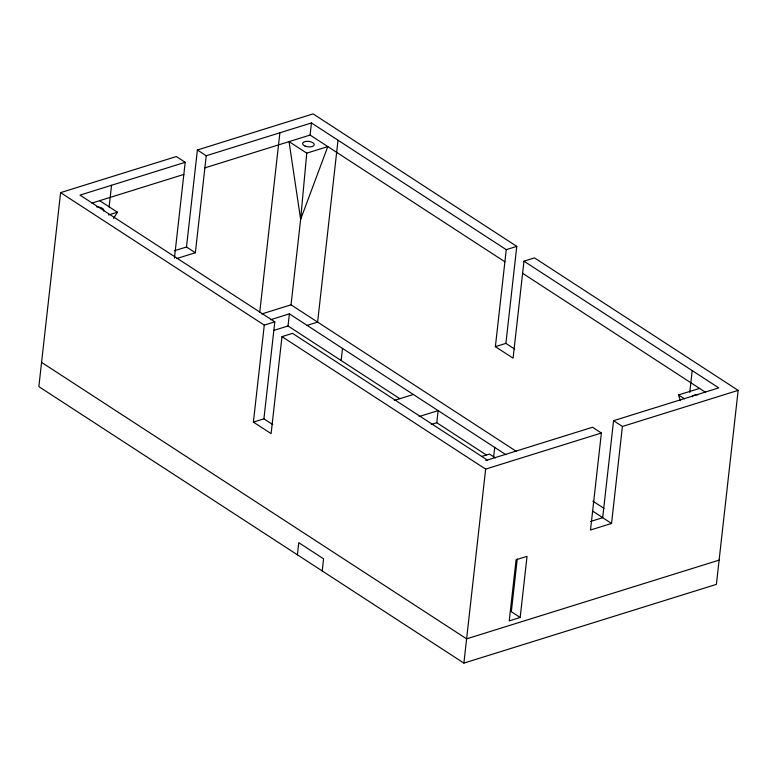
<?xml version="1.0" encoding="UTF-8"?>
<svg xmlns="http://www.w3.org/2000/svg" width="777" height="777" viewBox="0 0 777 777"><rect width="100%" height="100%" fill="white"/><g stroke="black" fill="none" stroke-linecap="round" stroke-linejoin="round"><path stroke-width="1.17" d="M306.76 153.147L327.797 146.591L300.631 219.357L289.044 141.628L306.76 153.147L300.631 219.357L291.045 304.817L516.414 451.408M174.446 258.11L185.198 162.306L176.34 156.546L60.606 192.628L38.85 386.625L463.888 663.102L716.394 584.372L738.15 390.375L534.489 257.896L523.97 261.179L513.082 358.178L495.376 346.659L506.254 249.66L311.451 122.941L206.235 155.75L197.387 149.99L186.499 246.989L195.357 252.748L206.235 155.75M109.11 207.022L111.548 185.266M259.751 312.247L279.885 132.78M611.538 523.455L602.68 517.696L613.568 420.697L622.416 426.456L611.538 523.455L590.501 530.011L601.379 433.012L592.521 427.253L487.315 460.062L292.502 333.343L281.983 336.626L271.105 433.624L253.389 422.105L264.277 325.107L60.606 192.628M272.766 424.582L263.918 418.822L274.796 321.824L79.982 195.105L185.198 162.306M399.844 398.718L288.024 325.981L289.384 313.859L270.551 319.726M504.895 261.781L310.091 135.062L311.451 122.941M338.014 140.219L317.608 322.096L307.09 325.378M297.416 554.817L298.776 542.686L323.572 558.818L322.212 570.94M341.152 360.538L342.511 348.417M486.285 454.943L436.781 422.746L438.141 410.625L419.065 416.569M463.888 663.102L485.644 469.104L281.983 336.626M514.753 349.135L505.895 343.376L516.773 246.377L313.112 113.898L197.387 149.99M493.609 457.342L494.716 447.416M517.239 558.984L511.324 611.703L520.172 617.462L527.029 556.351L516.093 559.77L509.236 620.881L520.172 617.462M689.772 392.366L692.21 370.61M113.627 218.376L117.376 212.189L99.67 200.67M91.919 203.088L183.838 174.427M204.875 167.871L310.091 135.062M108.518 214.957L117.376 212.189M174.32 250.786L186.499 246.989M176.534 258.615L195.357 252.748M261.742 313.957L291.045 304.817M264.277 325.107L274.796 321.824M506.254 249.66L516.773 246.377M273.621 330.468L288.024 325.981M253.389 422.105L263.918 418.822M495.376 346.659L505.895 343.376M394.269 400.437L413.354 394.493M431.177 424.495L436.781 422.746M613.568 420.697L718.774 387.888L523.97 261.179M485.644 469.104L601.379 433.012M622.416 426.456L738.15 390.375M590.501 521.493L602.68 517.696M719.113 560.12L466.608 638.849L41.569 362.383M680.419 400.66L678.544 394.93L699.582 388.413M481.672 456.468L489.481 454.059L495.347 457.906M522.61 273.3L705.506 392.268M592.87 501.146L604.001 508.381M289.384 313.859L505.885 454.681M592.414 510.965L602.554 517.56M678.544 394.93L684.45 398.795M96.717 206.905A5.857 2.749 6.4 0 1 103.584 210.994M692.229 396.794A5.857 2.749 6.4 0 1 697.931 394.765M485.771 460.363A5.857 2.749 6.4 0 1 487.519 460.373M305.079 146.086A5.857 2.749 6.4 0 0 314.229 144.852A5.857 2.749 6.4 0 0 305.953 141.385A5.857 2.749 6.4 0 0 305.079 146.086"/></g></svg>
